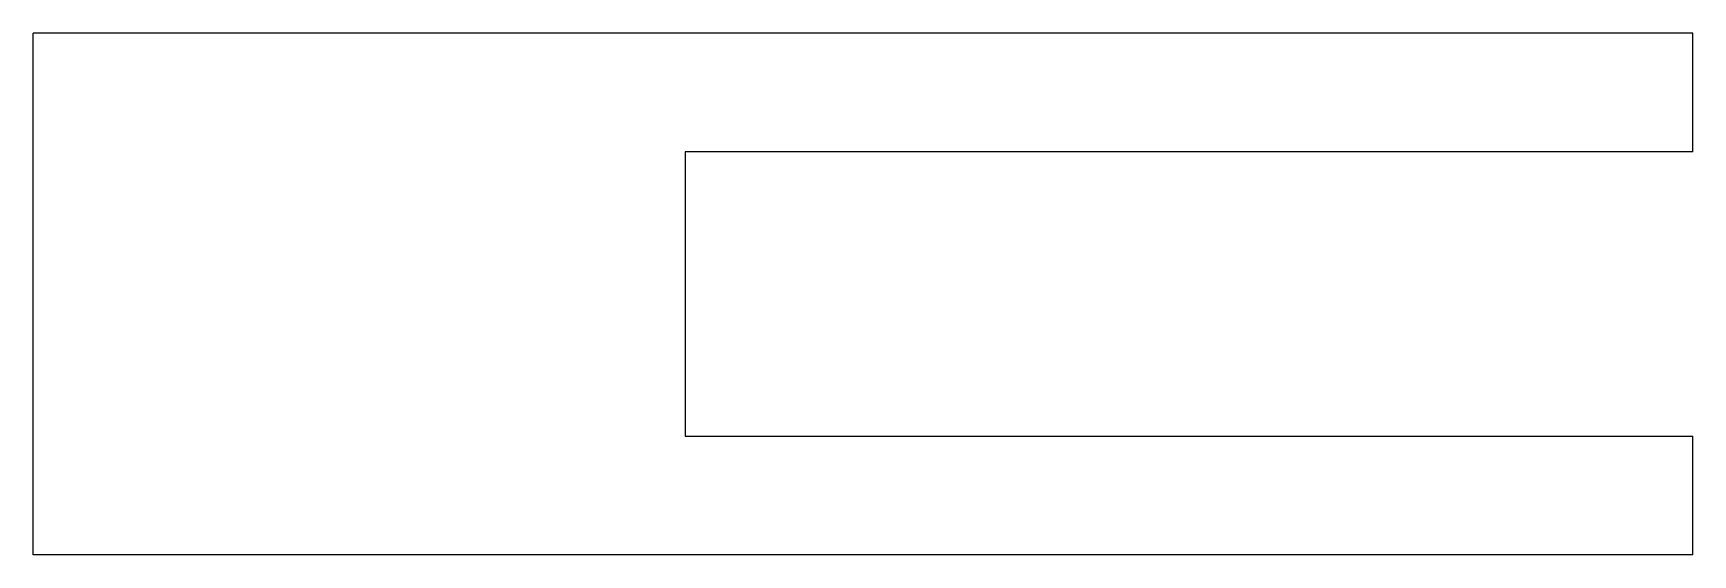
# Model space of a CAD drawing. Header units: metres. Extents: x -47.5 to 22.5, y -22 to 0.
import ezdxf

# ---------------------------------------------------------------- set-up
doc = ezdxf.new("R2010")
doc.units = ezdxf.units.M

msp = doc.modelspace()

# ---------------------------------------------------------------- linework, layer by layer
for points in [[(22.5, 0), (21.1, 0), (19.7, 0), (18.3, 0), (16.9, 0), (15.5, 0), (14.1, 0), (12.7, 0), (11.3, 0), (9.9, 0), (8.5, 0), (7.1, 0), (5.7, 0), (4.3, 0), (2.9, 0), (1.5, 0), (0.1, 0), (-1.3, 0), (-2.7, 0), (-4.1, 0), (-5.5, 0), (-6.9, 0), (-8.3, 0), (-9.7, 0), (-11.1, 0), (-12.5, 0), (-13.9, 0), (-15.3, 0), (-16.7, 0), (-18.1, 0), (-19.5, 0), (-20.9, 0), (-22.3, 0), (-23.7, 0), (-25.1, 0), (-26.5, 0), (-27.9, 0), (-29.3, 0), (-30.7, 0), (-32.1, 0), (-33.5, 0), (-34.9, 0), (-36.3, 0), (-37.7, 0), (-39.1, 0), (-40.5, 0), (-41.9, 0), (-43.3, 0), (-44.7, 0), (-46.1, 0), (-47.5, 0)], [(-47.5, -22), (-47.5, -21.56), (-47.5, -21.12), (-47.5, -20.68), (-47.5, -20.24), (-47.5, -19.8), (-47.5, -19.36), (-47.5, -18.92), (-47.5, -18.48), (-47.5, -18.04), (-47.5, -17.6), (-47.5, -17.16), (-47.5, -16.72), (-47.5, -16.28), (-47.5, -15.84), (-47.5, -15.4), (-47.5, -14.96), (-47.5, -14.52), (-47.5, -14.08), (-47.5, -13.64), (-47.5, -13.2), (-47.5, -12.76), (-47.5, -12.32), (-47.5, -11.88), (-47.5, -11.44), (-47.5, -11), (-47.5, -10.56), (-47.5, -10.12), (-47.5, -9.68), (-47.5, -9.24), (-47.5, -8.8), (-47.5, -8.36), (-47.5, -7.92), (-47.5, -7.48), (-47.5, -7.04), (-47.5, -6.6), (-47.5, -6.16), (-47.5, -5.72), (-47.5, -5.28), (-47.5, -4.84), (-47.5, -4.4), (-47.5, -3.96), (-47.5, -3.52), (-47.5, -3.08), (-47.5, -2.64), (-47.5, -2.2), (-47.5, -1.76), (-47.5, -1.32), (-47.5, -0.88), (-47.5, -0.44), (-47.5, 0)], [(22.5, -5), (22.5, -4.9), (22.5, -4.8), (22.5, -4.7), (22.5, -4.6), (22.5, -4.5), (22.5, -4.4), (22.5, -4.3), (22.5, -4.2), (22.5, -4.1), (22.5, -4), (22.5, -3.9), (22.5, -3.8), (22.5, -3.7), (22.5, -3.6), (22.5, -3.5), (22.5, -3.4), (22.5, -3.3), (22.5, -3.2), (22.5, -3.1), (22.5, -3), (22.5, -2.9), (22.5, -2.8), (22.5, -2.7), (22.5, -2.6), (22.5, -2.5), (22.5, -2.4), (22.5, -2.3), (22.5, -2.2), (22.5, -2.1), (22.5, -2), (22.5, -1.9), (22.5, -1.8), (22.5, -1.7), (22.5, -1.6), (22.5, -1.5), (22.5, -1.4), (22.5, -1.3), (22.5, -1.2), (22.5, -1.1), (22.5, -1), (22.5, -0.9), (22.5, -0.8), (22.5, -0.7), (22.5, -0.6), (22.5, -0.5), (22.5, -0.4), (22.5, -0.3), (22.5, -0.2), (22.5, -0.1), (22.5, 0)], [(22.5, -5), (21.65, -5), (20.8, -5), (19.95, -5), (19.1, -5), (18.25, -5), (17.4, -5), (16.55, -5), (15.7, -5), (14.85, -5), (14, -5), (13.15, -5), (12.3, -5), (11.45, -5), (10.6, -5), (9.75, -5), (8.9, -5), (8.05, -5), (7.2, -5), (6.35, -5), (5.5, -5), (4.65, -5), (3.8, -5), (2.95, -5), (2.1, -5), (1.25, -5), (0.4, -5), (-0.45, -5), (-1.3, -5), (-2.15, -5), (-3, -5), (-3.85, -5), (-4.7, -5), (-5.55, -5), (-6.4, -5), (-7.25, -5), (-8.1, -5), (-8.95, -5), (-9.8, -5), (-10.65, -5), (-11.5, -5), (-12.35, -5), (-13.2, -5), (-14.05, -5), (-14.9, -5), (-15.75, -5), (-16.6, -5), (-17.45, -5), (-18.3, -5), (-19.15, -5), (-20, -5)], [(-20, -5), (-20, -5.24), (-20, -5.48), (-20, -5.72), (-20, -5.96), (-20, -6.2), (-20, -6.44), (-20, -6.68), (-20, -6.92), (-20, -7.16), (-20, -7.4), (-20, -7.64), (-20, -7.88), (-20, -8.12), (-20, -8.36), (-20, -8.6), (-20, -8.84), (-20, -9.08), (-20, -9.32), (-20, -9.56), (-20, -9.8), (-20, -10.04), (-20, -10.28), (-20, -10.52), (-20, -10.76), (-20, -11), (-20, -11.24), (-20, -11.48), (-20, -11.72), (-20, -11.96), (-20, -12.2), (-20, -12.44), (-20, -12.68), (-20, -12.92), (-20, -13.16), (-20, -13.4), (-20, -13.64), (-20, -13.88), (-20, -14.12), (-20, -14.36), (-20, -14.6), (-20, -14.84), (-20, -15.08), (-20, -15.32), (-20, -15.56), (-20, -15.8), (-20, -16.04), (-20, -16.28), (-20, -16.52), (-20, -16.76), (-20, -17)], [(-20, -17), (-19.15, -17), (-18.3, -17), (-17.45, -17), (-16.6, -17), (-15.75, -17), (-14.9, -17), (-14.05, -17), (-13.2, -17), (-12.35, -17), (-11.5, -17), (-10.65, -17), (-9.8, -17), (-8.95, -17), (-8.1, -17), (-7.25, -17), (-6.4, -17), (-5.55, -17), (-4.7, -17), (-3.85, -17), (-3, -17), (-2.15, -17), (-1.3, -17), (-0.45, -17), (0.4, -17), (1.25, -17), (2.1, -17), (2.95, -17), (3.8, -17), (4.65, -17), (5.5, -17), (6.35, -17), (7.2, -17), (8.05, -17), (8.9, -17), (9.75, -17), (10.6, -17), (11.45, -17), (12.3, -17), (13.15, -17), (14, -17), (14.85, -17), (15.7, -17), (16.55, -17), (17.4, -17), (18.25, -17), (19.1, -17), (19.95, -17), (20.8, -17), (21.65, -17), (22.5, -17)], [(22.5, -22), (22.5, -21.9), (22.5, -21.8), (22.5, -21.7), (22.5, -21.6), (22.5, -21.5), (22.5, -21.4), (22.5, -21.3), (22.5, -21.2), (22.5, -21.1), (22.5, -21), (22.5, -20.9), (22.5, -20.8), (22.5, -20.7), (22.5, -20.6), (22.5, -20.5), (22.5, -20.4), (22.5, -20.3), (22.5, -20.2), (22.5, -20.1), (22.5, -20), (22.5, -19.9), (22.5, -19.8), (22.5, -19.7), (22.5, -19.6), (22.5, -19.5), (22.5, -19.4), (22.5, -19.3), (22.5, -19.2), (22.5, -19.1), (22.5, -19), (22.5, -18.9), (22.5, -18.8), (22.5, -18.7), (22.5, -18.6), (22.5, -18.5), (22.5, -18.4), (22.5, -18.3), (22.5, -18.2), (22.5, -18.1), (22.5, -18), (22.5, -17.9), (22.5, -17.8), (22.5, -17.7), (22.5, -17.6), (22.5, -17.5), (22.5, -17.4), (22.5, -17.3), (22.5, -17.2), (22.5, -17.1), (22.5, -17)], [(22.5, -22), (21.1, -22), (19.7, -22), (18.3, -22), (16.9, -22), (15.5, -22), (14.1, -22), (12.7, -22), (11.3, -22), (9.9, -22), (8.5, -22), (7.1, -22), (5.7, -22), (4.3, -22), (2.9, -22), (1.5, -22), (0.1, -22), (-1.3, -22), (-2.7, -22), (-4.1, -22), (-5.5, -22), (-6.9, -22), (-8.3, -22), (-9.7, -22), (-11.1, -22), (-12.5, -22), (-13.9, -22), (-15.3, -22), (-16.7, -22), (-18.1, -22), (-19.5, -22), (-20.9, -22), (-22.3, -22), (-23.7, -22), (-25.1, -22), (-26.5, -22), (-27.9, -22), (-29.3, -22), (-30.7, -22), (-32.1, -22), (-33.5, -22), (-34.9, -22), (-36.3, -22), (-37.7, -22), (-39.1, -22), (-40.5, -22), (-41.9, -22), (-43.3, -22), (-44.7, -22), (-46.1, -22), (-47.5, -22)]]:
    msp.add_lwpolyline(points)

doc.saveas('drawing.dxf')
